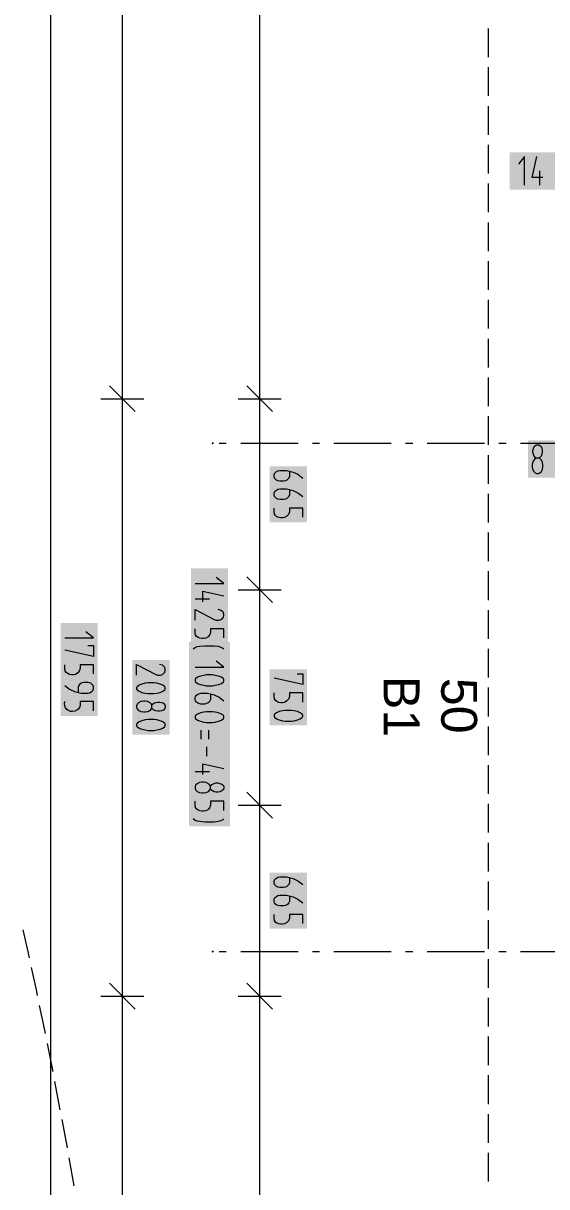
# Model space of a CAD drawing. Header units: millimetres. Extents: x 0 to 594, y 0 to 420.
# Drawn here: x 82.65 to 97.02, y 214.11 to 246.01 of the extents above; entities that cross this region are included whole.
import ezdxf

# ---------------------------------------------------------------- set-up
doc = ezdxf.new("R2010")
doc.units = ezdxf.units.MM
doc.header["$LTSCALE"] = 8
for name, color, linetype in [('PDF_CTU', 7, 'Continuous'), ('PDF_Koty delkove', 7, 'Continuous'), ('PDF_Osy hlavni', 7, 'Continuous'), ('PDF_Text', 7, 'Continuous')]:
    doc.layers.add(name, color=color, linetype=linetype)
doc.styles.add('PDF Arial', font='arial.ttf')

msp = doc.modelspace()

# ---------------------------------------------------------------- linework, layer by layer
at = {"layer": 'PDF_CTU', "lineweight": 9}
for points in [[(95.414, 245.866), (95.414, 245.079)], [(95.414, 244.803), (95.414, 244.016)], [(95.414, 243.74), (95.414, 242.953)], [(95.414, 242.677), (95.414, 241.89)], [(95.414, 241.614), (95.414, 240.827)], [(95.414, 240.551), (95.414, 239.764)], [(95.414, 239.488), (95.414, 238.701)], [(95.414, 238.425), (95.414, 237.638)], [(95.414, 237.362), (95.414, 236.575)], [(95.414, 236.299), (95.414, 235.512)], [(95.414, 235.236), (95.414, 234.449)], [(95.414, 234.173), (95.414, 233.386)], [(95.414, 233.11), (95.414, 232.323)], [(95.414, 232.047), (95.414, 231.26)], [(95.414, 230.984), (95.414, 230.197)], [(95.414, 229.921), (95.414, 229.134)], [(95.414, 228.858), (95.414, 228.071)], [(95.414, 227.795), (95.414, 227.008)], [(95.414, 226.732), (95.414, 225.945)], [(95.414, 225.669), (95.414, 224.882)], [(95.414, 224.606), (95.414, 223.819)], [(95.414, 223.543), (95.414, 222.756)], [(95.414, 222.48), (95.414, 221.693)], [(95.414, 221.417), (95.414, 220.63)], [(82.824, 220.39), (82.779, 220.601), (82.654, 221.159)], [(83.047, 219.351), (83.014, 219.506), (82.882, 220.121)], [(95.414, 220.354), (95.414, 219.567)], [(95.414, 219.292), (95.414, 218.504)], [(83.262, 218.31), (83.242, 218.408), (83.103, 219.081)], [(95.414, 218.229), (95.414, 217.441)], [(83.47, 217.267), (83.463, 217.306), (83.316, 218.039)], [(83.671, 216.223), (83.522, 216.997)], [(95.414, 217.166), (95.414, 216.378)], [(83.866, 215.178), (83.722, 215.953)], [(95.414, 216.103), (95.414, 215.315)], [(95.414, 215.04), (95.414, 214.252)], [(84.054, 214.132), (83.915, 214.907)]]:
    msp.add_lwpolyline(points, dxfattribs=at)
at = {"layer": 'PDF_Koty delkove', "lineweight": 18}
for points in [[(89.143, 158.433), (89.143, 159.024), (89.143, 219.339), (89.143, 224.575), (89.143, 230.48), (89.143, 235.717), (89.143, 266.898), (89.143, 276.346), (89.143, 278.84), (89.143, 278.94), (89.143, 284.803), (89.143, 289.081), (89.143, 297.567), (89.143, 298.157)], [(83.402, 297.567), (83.402, 231.322), (83.402, 159.024)], [(85.372, 297.567), (85.372, 269.017), (85.372, 235.717), (85.372, 219.339), (85.372, 159.024)], [(96.414, 241.568), (96.414, 242.355), (96.246, 242.146)], [(96.918, 241.778), (96.624, 241.778), (96.75, 242.355)], [(96.834, 241.568), (96.834, 241.962)], [(85.018, 236.071), (85.726, 235.362)], [(88.789, 236.071), (89.498, 235.362)], [(84.781, 235.717), (85.372, 235.717), (85.963, 235.717)], [(88.553, 235.717), (89.143, 235.717), (89.734, 235.717)], [(96.645, 234.299), (96.656, 234.351), (96.677, 234.403), (96.719, 234.443), (96.75, 234.455), (96.792, 234.455), (96.823, 234.443), (96.866, 234.403), (96.886, 234.351), (96.897, 234.299), (96.897, 234.246), (96.886, 234.193), (96.866, 234.141), (96.834, 234.102), (96.813, 234.088)], [(96.729, 234.088), (96.708, 234.102), (96.677, 234.141), (96.656, 234.193), (96.645, 234.246), (96.645, 234.299)], [(89.958, 233.728), (89.958, 233.581), (89.944, 233.539), (89.918, 233.507), (89.891, 233.487), (89.853, 233.466), (89.8, 233.455), (89.695, 233.455), (89.643, 233.466), (89.603, 233.487), (89.577, 233.507), (89.55, 233.539), (89.537, 233.581), (89.537, 233.623), (89.55, 233.665), (89.577, 233.696), (89.603, 233.717), (89.643, 233.739), (89.695, 233.749), (89.879, 233.749), (90.062, 233.707), (90.194, 233.644), (90.324, 233.539)], [(89.603, 232.983), (89.577, 233.004), (89.55, 233.035), (89.537, 233.077), (89.537, 233.119), (89.55, 233.161), (89.577, 233.192), (89.603, 233.213), (89.643, 233.235), (89.695, 233.245), (89.879, 233.245), (90.062, 233.203), (90.194, 233.14), (90.324, 233.035)], [(89.958, 233.224), (89.958, 233.077), (89.944, 233.035), (89.918, 233.004), (89.891, 232.983), (89.853, 232.962), (89.8, 232.951), (89.695, 232.951), (89.643, 232.962), (89.603, 232.983)], [(90.324, 232.468), (90.324, 232.72), (89.958, 232.72), (89.958, 232.615), (89.931, 232.542), (89.891, 232.5), (89.826, 232.458), (89.774, 232.447), (89.721, 232.447), (89.669, 232.458), (89.617, 232.479), (89.577, 232.51), (89.55, 232.552), (89.537, 232.615), (89.537, 232.72)], [(87.372, 230.649), (88.159, 230.649), (87.95, 230.817)], [(88.789, 230.835), (89.498, 230.126)], [(87.582, 230.145), (87.582, 230.44), (88.159, 230.313)], [(88.553, 230.48), (89.143, 230.48), (89.734, 230.48)], [(87.372, 230.229), (87.765, 230.229)], [(87.372, 229.642), (87.372, 229.936), (87.897, 229.662), (87.95, 229.642), (88.028, 229.642), (88.08, 229.662), (88.12, 229.694), (88.147, 229.725), (88.159, 229.768), (88.159, 229.809), (88.147, 229.851), (88.12, 229.883), (88.08, 229.914), (88.002, 229.936)], [(88.159, 229.158), (88.159, 229.41), (87.792, 229.41), (87.792, 229.305), (87.765, 229.232), (87.726, 229.19), (87.661, 229.148), (87.609, 229.138), (87.556, 229.138), (87.503, 229.148), (87.451, 229.169), (87.412, 229.201), (87.385, 229.242), (87.372, 229.305), (87.372, 229.41)], [(83.795, 229.156), (84.583, 229.156), (84.373, 229.324)], [(84.426, 228.946), (84.583, 228.946), (84.583, 228.652), (83.795, 228.82)], [(87.32, 228.857), (87.372, 228.899), (87.424, 228.92), (87.503, 228.93), (87.635, 228.941), (87.897, 228.941), (88.002, 228.93), (88.08, 228.909), (88.133, 228.877), (88.159, 228.857)], [(84.583, 228.169), (84.583, 228.421), (84.216, 228.421), (84.216, 228.316), (84.189, 228.243), (84.15, 228.2), (84.084, 228.159), (84.032, 228.148), (83.98, 228.148), (83.927, 228.159), (83.875, 228.18), (83.836, 228.211), (83.809, 228.253), (83.795, 228.316), (83.795, 228.421)], [(85.766, 228.136), (85.766, 228.43), (86.291, 228.157), (86.344, 228.136), (86.422, 228.136), (86.474, 228.157), (86.514, 228.189), (86.541, 228.22), (86.553, 228.262), (86.553, 228.304), (86.541, 228.346), (86.514, 228.378), (86.474, 228.409), (86.396, 228.43)], [(87.372, 228.353), (88.159, 228.353), (87.95, 228.52)], [(90.168, 228.178), (90.324, 228.178), (90.324, 227.884), (89.537, 228.052)], [(83.795, 227.854), (83.927, 227.749), (84.058, 227.686), (84.242, 227.644), (84.426, 227.644), (84.478, 227.655), (84.517, 227.676), (84.543, 227.696), (84.57, 227.728), (84.583, 227.77), (84.583, 227.812), (84.57, 227.854), (84.543, 227.885), (84.517, 227.906), (84.478, 227.928), (84.426, 227.938), (84.321, 227.938), (84.269, 227.928), (84.216, 227.906), (84.177, 227.854), (84.163, 227.812), (84.163, 227.665)], [(86.488, 227.695), (86.541, 227.737), (86.553, 227.758), (86.553, 227.8), (86.541, 227.821), (86.488, 227.863), (86.409, 227.894), (86.317, 227.916), (86.239, 227.927), (86.081, 227.927), (86.003, 227.916), (85.911, 227.894), (85.832, 227.863), (85.779, 227.821), (85.766, 227.8), (85.766, 227.758), (85.779, 227.737), (85.832, 227.695), (85.911, 227.664), (86.003, 227.643), (86.081, 227.632)], [(86.081, 227.632), (86.239, 227.632), (86.317, 227.643), (86.409, 227.664), (86.488, 227.695)], [(87.792, 227.618), (87.792, 227.471), (87.779, 227.429), (87.753, 227.397), (87.726, 227.376), (87.687, 227.356), (87.635, 227.345), (87.53, 227.345), (87.477, 227.356), (87.438, 227.376), (87.412, 227.397), (87.385, 227.429), (87.372, 227.471), (87.372, 227.512), (87.385, 227.555), (87.412, 227.586)], [(87.412, 227.586), (87.438, 227.607), (87.477, 227.628), (87.53, 227.639), (87.713, 227.639), (87.897, 227.597), (88.028, 227.534), (88.159, 227.429)], [(90.324, 227.401), (90.324, 227.653), (89.958, 227.653), (89.958, 227.548), (89.931, 227.475), (89.891, 227.433), (89.826, 227.391), (89.774, 227.38), (89.721, 227.38), (89.669, 227.391), (89.617, 227.412), (89.577, 227.443), (89.55, 227.485), (89.537, 227.548), (89.537, 227.653)], [(86.186, 227.317), (86.2, 227.338), (86.239, 227.37), (86.291, 227.39), (86.344, 227.401), (86.396, 227.401), (86.448, 227.39), (86.501, 227.37), (86.541, 227.327), (86.553, 227.296), (86.553, 227.254)], [(86.553, 227.254), (86.541, 227.223), (86.501, 227.181), (86.448, 227.16), (86.396, 227.149), (86.344, 227.149), (86.291, 227.16), (86.239, 227.181), (86.2, 227.212), (86.186, 227.233)], [(90.324, 227.002), (90.324, 227.044), (90.312, 227.065), (90.259, 227.107), (90.18, 227.138), (90.088, 227.16), (90.01, 227.171), (89.853, 227.171), (89.774, 227.16), (89.682, 227.138), (89.603, 227.107), (89.55, 227.065), (89.537, 227.044), (89.537, 227.002), (89.55, 226.981), (89.603, 226.939), (89.682, 226.908), (89.774, 226.887), (89.853, 226.876)], [(89.853, 226.876), (90.01, 226.876), (90.088, 226.887), (90.18, 226.908), (90.259, 226.939), (90.312, 226.981), (90.324, 227.002)], [(87.53, 226.631), (87.53, 226.379)], [(87.739, 226.631), (87.739, 226.379)], [(87.687, 226.169), (87.687, 225.917)], [(87.582, 225.413), (87.582, 225.707), (88.159, 225.581)], [(87.372, 225.497), (87.765, 225.497)], [(87.556, 224.909), (87.609, 224.909), (87.674, 224.92), (87.739, 224.951), (87.779, 224.993), (87.792, 225.014), (87.792, 225.098), (87.779, 225.119), (87.739, 225.161), (87.674, 225.193), (87.609, 225.203), (87.556, 225.203), (87.491, 225.193), (87.424, 225.161)], [(87.424, 225.161), (87.385, 225.119), (87.372, 225.077), (87.372, 225.035), (87.385, 224.993), (87.424, 224.951), (87.491, 224.92), (87.556, 224.909)], [(87.792, 225.098), (87.806, 225.119), (87.845, 225.151), (87.897, 225.171), (87.95, 225.182), (88.002, 225.182), (88.054, 225.171), (88.107, 225.151), (88.147, 225.108), (88.159, 225.077), (88.159, 225.035), (88.147, 225.004), (88.107, 224.962), (88.054, 224.941), (88.002, 224.93), (87.95, 224.93), (87.897, 224.941), (87.845, 224.962), (87.806, 224.993), (87.792, 225.014)], [(88.789, 224.929), (89.498, 224.22)], [(88.159, 224.426), (88.159, 224.678), (87.792, 224.678), (87.792, 224.573), (87.765, 224.5), (87.726, 224.458), (87.661, 224.416), (87.609, 224.405), (87.556, 224.405), (87.503, 224.416), (87.451, 224.437), (87.412, 224.468), (87.385, 224.51), (87.372, 224.573), (87.372, 224.678)], [(88.553, 224.575), (89.143, 224.575), (89.734, 224.575)], [(88.159, 224.196), (88.133, 224.174), (88.08, 224.143), (88.002, 224.122), (87.897, 224.111), (87.635, 224.111), (87.503, 224.122), (87.424, 224.132), (87.372, 224.153), (87.32, 224.196)], [(89.958, 222.439), (89.944, 222.397), (89.918, 222.366), (89.891, 222.345), (89.853, 222.324), (89.8, 222.313), (89.695, 222.313), (89.643, 222.324), (89.603, 222.345), (89.577, 222.366), (89.55, 222.397), (89.537, 222.439), (89.537, 222.481), (89.55, 222.523), (89.577, 222.555), (89.603, 222.575), (89.643, 222.597), (89.695, 222.608), (89.879, 222.608), (90.062, 222.565), (90.194, 222.502), (90.324, 222.397)], [(89.958, 222.586), (89.958, 222.439)], [(89.958, 222.082), (89.958, 221.935), (89.944, 221.893), (89.918, 221.862), (89.891, 221.841), (89.853, 221.82), (89.8, 221.81), (89.695, 221.81), (89.643, 221.82), (89.603, 221.841), (89.577, 221.862), (89.55, 221.893), (89.537, 221.935), (89.537, 221.977), (89.55, 222.019), (89.577, 222.051), (89.603, 222.072), (89.643, 222.093), (89.695, 222.104), (89.879, 222.104), (90.062, 222.061), (90.194, 221.998), (90.324, 221.893)], [(89.774, 221.306), (89.721, 221.306), (89.669, 221.316), (89.617, 221.337), (89.577, 221.369), (89.55, 221.41), (89.537, 221.473), (89.537, 221.578)], [(90.324, 221.326), (90.324, 221.578), (89.958, 221.578), (89.958, 221.473), (89.931, 221.4), (89.891, 221.358), (89.826, 221.316), (89.774, 221.306)], [(85.018, 219.693), (85.726, 218.984)], [(88.789, 219.693), (89.498, 218.984)], [(84.781, 219.339), (85.372, 219.339), (85.963, 219.339)], [(88.553, 219.339), (89.143, 219.339), (89.734, 219.339)]]:
    msp.add_lwpolyline(points, dxfattribs=at)
for points in [[(96.918, 233.852), (96.918, 233.905), (96.907, 233.97), (96.876, 234.036), (96.834, 234.075), (96.813, 234.088), (96.729, 234.088), (96.708, 234.075), (96.666, 234.036), (96.634, 233.97), (96.624, 233.905), (96.624, 233.852), (96.634, 233.787), (96.666, 233.721), (96.708, 233.681), (96.75, 233.668), (96.792, 233.668), (96.834, 233.681), (96.876, 233.721), (96.907, 233.787)], [(87.687, 227.849), (87.845, 227.849), (87.923, 227.86), (88.015, 227.88), (88.094, 227.912), (88.147, 227.953), (88.159, 227.975), (88.159, 228.016), (88.147, 228.038), (88.094, 228.079), (88.015, 228.111), (87.923, 228.132), (87.845, 228.143), (87.687, 228.143), (87.609, 228.132), (87.517, 228.111), (87.438, 228.079), (87.385, 228.038), (87.372, 228.016), (87.372, 227.975), (87.385, 227.953), (87.438, 227.912), (87.517, 227.88), (87.609, 227.86)], [(85.95, 227.128), (86.003, 227.128), (86.068, 227.139), (86.133, 227.17), (86.173, 227.212), (86.186, 227.233), (86.186, 227.317), (86.173, 227.338), (86.133, 227.38), (86.068, 227.412), (86.003, 227.423), (85.95, 227.423), (85.885, 227.412), (85.818, 227.38), (85.779, 227.338), (85.766, 227.296), (85.766, 227.254), (85.779, 227.212), (85.818, 227.17), (85.885, 227.139)], [(87.687, 226.841), (87.845, 226.841), (87.923, 226.852), (88.015, 226.872), (88.094, 226.904), (88.147, 226.946), (88.159, 226.967), (88.159, 227.009), (88.147, 227.03), (88.094, 227.072), (88.015, 227.103), (87.923, 227.124), (87.845, 227.135), (87.687, 227.135), (87.609, 227.124), (87.517, 227.103), (87.438, 227.072), (87.385, 227.03), (87.372, 227.009), (87.372, 226.967), (87.385, 226.946), (87.438, 226.904), (87.517, 226.872), (87.609, 226.852)], [(86.081, 226.624), (86.239, 226.624), (86.317, 226.635), (86.409, 226.656), (86.488, 226.687), (86.541, 226.729), (86.553, 226.75), (86.553, 226.792), (86.541, 226.813), (86.488, 226.855), (86.409, 226.887), (86.317, 226.908), (86.239, 226.919), (86.081, 226.919), (86.003, 226.908), (85.911, 226.887), (85.832, 226.855), (85.779, 226.813), (85.766, 226.792), (85.766, 226.75), (85.779, 226.729), (85.832, 226.687), (85.911, 226.656), (86.003, 226.635)]]:
    msp.add_lwpolyline(points, close=True, dxfattribs=at)
msp.add_lwpolyline([(84.583, 227.161), (84.583, 227.413), (84.216, 227.413), (84.216, 227.308, -1.032712), (83.795, 227.413)], format="xyb", dxfattribs=at)
at = {"layer": 'PDF_Koty delkove', "color": 7, "lineweight": 18, "true_color": 0xffffff, "transparency": 33554559}
for points in [[(96.002, 241.45), (97.54, 241.45), (96.002, 242.473), (97.54, 242.473)], [(96.506, 233.55), (97.54, 233.55), (96.506, 234.573), (97.54, 234.573)], [(89.419, 233.867), (89.419, 232.329), (90.443, 233.867), (90.443, 232.329)], [(87.254, 231.062), (87.254, 229.02), (88.277, 231.062), (88.277, 229.02)], [(83.677, 229.568), (83.677, 227.022), (84.701, 229.568), (84.701, 227.022)], [(87.201, 229.059), (87.201, 223.993), (88.33, 229.059), (88.33, 223.993)], [(85.648, 228.549), (85.648, 226.507), (86.671, 228.549), (86.671, 226.507)], [(89.419, 228.297), (89.419, 226.759), (90.443, 228.297), (90.443, 226.759)], [(89.419, 222.726), (89.419, 221.188), (90.443, 222.726), (90.443, 221.188)]]:
    msp.add_solid(points, dxfattribs=at)
at = {"layer": 'PDF_Osy hlavni', "lineweight": 18}
for points in [[(88.032, 234.496), (88.228, 234.496)], [(88.622, 234.496), (90.197, 234.496)], [(90.591, 234.496), (90.788, 234.496)], [(91.181, 234.496), (92.756, 234.496)], [(93.15, 234.496), (93.347, 234.496)], [(93.74, 234.496), (95.315, 234.496)], [(95.709, 234.496), (95.906, 234.496)], [(96.299, 234.496), (97.874, 234.496)], [(88.032, 220.559), (88.228, 220.559)], [(88.622, 220.559), (90.197, 220.559)], [(90.591, 220.559), (90.788, 220.559)], [(91.181, 220.559), (92.756, 220.559)], [(93.15, 220.559), (93.347, 220.559)], [(93.74, 220.559), (95.315, 220.559)], [(95.709, 220.559), (95.906, 220.559)], [(96.299, 220.559), (97.874, 220.559)]]:
    msp.add_lwpolyline(points, dxfattribs=at)
at = {"layer": 'PDF_Osy hlavni', "lineweight": 18, "transparency": 33554559}
for points in [[(87.821, 234.496), (87.856, 234.531), (87.856, 234.461), (87.891, 234.496)], [(87.821, 220.559), (87.856, 220.594), (87.856, 220.524), (87.891, 220.559)]]:
    msp.add_solid(points, dxfattribs=at)

# ---------------------------------------------------------------- texts
at = {"layer": 'PDF_Text', "char_height": 0.9844, "attachment_point": 4, "rotation": 270, "style": 'PDF Arial'}
for s, insert in [('B1', (93.038, 228.117)), ('50', (94.612, 228.065))]:
    msp.add_mtext(s, dxfattribs=dict(at, insert=insert))

doc.saveas('drawing.dxf')
